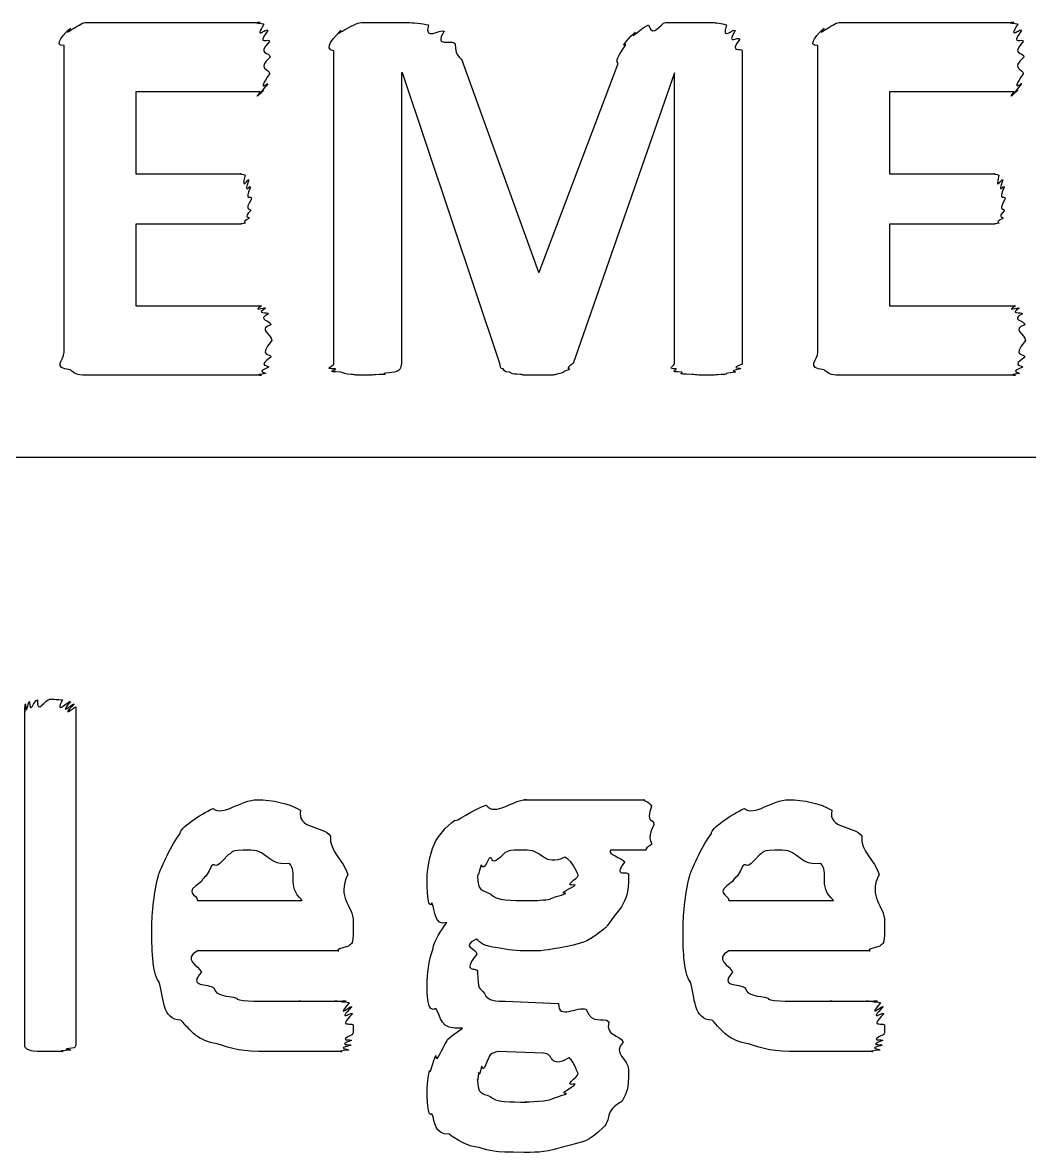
# Model space of a CAD drawing. Header units: millimetres. Extents: x 0 to 216, y 0 to 279.
# Drawn here: x 71.27 to 78.32, y 37.99 to 45.91 of the extents above; entities that cross this region are included whole.
import ezdxf

# ---------------------------------------------------------------- set-up
doc = ezdxf.new("R2010")
doc.units = ezdxf.units.MM
doc.layers.get('0').update_dxf_attribs({"linetype": 'CONTINUOUS'})

msp = doc.modelspace()

# ---------------------------------------------------------------- linework, layer by layer
at = {"color": 0}
for p, q in [((71.7049, 45.9066), (72.9287, 45.9066)), ((73.6395, 45.9066), (73.9648, 45.9066)), ((75.7728, 45.9066), (76.109, 45.9066)), ((76.9856, 45.9066), (78.2091, 45.9066)), ((71.556, 43.597), (71.556, 45.7468)), ((76.8368, 43.597), (76.8368, 45.7468)), ((73.4466, 43.5144), (73.4466, 45.708)), ((76.3076, 45.708), (76.3076, 43.5144)), ((74.3507, 45.6255), (74.8799, 44.1593)), ((74.8852, 44.1593), (75.4366, 45.6198)), ((73.9263, 45.5538), (73.9207, 45.5538)), ((73.9207, 45.5538), (73.9207, 43.5197)), ((74.6097, 43.5197), (73.9263, 45.5538)), ((75.8335, 45.5538), (75.1223, 43.5197)), ((75.8335, 43.5197), (75.8335, 45.5538)), ((72.9287, 45.4215), (72.0577, 45.4215)), ((72.0577, 45.4215), (72.0577, 44.8483)), ((78.2091, 45.4215), (77.3384, 45.4215)), ((77.3384, 45.4215), (77.3384, 44.8483)), ((72.0577, 44.8483), (72.7964, 44.8483)), ((77.3384, 44.8483), (78.0768, 44.8483)), ((72.7964, 44.4955), (72.0577, 44.4955)), ((72.0577, 44.4955), (72.0577, 43.9222)), ((78.0768, 44.4955), (77.3384, 44.4955)), ((77.3384, 44.4955), (77.3384, 43.9222)), ((74.8799, 44.1593), (74.8852, 44.1593)), ((72.0577, 43.9222), (72.9396, 43.9222)), ((77.3384, 43.9222), (78.2204, 43.9222)), ((73.0112, 43.6795), (73.0112, 43.6795)), ((78.292, 43.6795), (78.292, 43.6795)), ((72.9396, 43.4372), (71.7049, 43.4372)), ((78.2204, 43.4372), (76.9856, 43.4372)), ((12.7, 42.8625), (203.2, 42.8625)), ((71.2805, 38.7544), (71.2805, 41.1138)), ((71.6386, 41.1138), (71.6386, 38.7544)), ((75.081, 40.4633), (75.6211, 40.4633)), ((75.6874, 40.2869), (75.6874, 40.2869)), ((75.6267, 40.1105), (75.3844, 40.1105)), ((75.1582, 39.9341), (75.1582, 39.9341)), ((72.4902, 39.7577), (73.2236, 39.7577)), ((76.2123, 39.7577), (76.9454, 39.7577)), ((73.5817, 39.6088), (73.5817, 39.5482)), ((77.3038, 39.6088), (77.3038, 39.5482)), ((73.4769, 39.4049), (72.4902, 39.4049)), ((77.1991, 39.4049), (76.2123, 39.4049)), ((74.6457, 39.0521), (75.0203, 39.0356)), ((74.9155, 38.6884), (74.5959, 38.6994)), ((75.1582, 38.5452), (75.1582, 38.5452))]:
    msp.add_line(p, q, dxfattribs=at)
for points in [[(71.6001, 45.8682), (71.5257, 45.7881), (71.6636, 45.9066), (71.7049, 45.9066)], [(72.9287, 45.9066), (72.8638, 45.9066), (72.9477, 45.9024), (72.9562, 45.8957)], [(72.9562, 45.8957), (72.8818, 45.7743), (72.9753, 45.8735), (72.9837, 45.8516)], [(73.4963, 45.8516), (73.4275, 45.7881), (73.5803, 45.9066), (73.6395, 45.9066)], [(73.9648, 45.9066), (73.9937, 45.9066), (74.0668, 45.901), (74.108, 45.89)], [(75.6514, 45.89), (75.6874, 45.7881), (75.7287, 45.9066), (75.7728, 45.9066)], [(76.109, 45.9066), (76.1062, 45.9066), (76.1711, 45.901), (76.1972, 45.89)], [(76.8809, 45.8682), (76.8064, 45.7881), (76.944, 45.9066), (76.9856, 45.9066)], [(78.2091, 45.9066), (78.1445, 45.9066), (78.2285, 45.9024), (78.2366, 45.8957)], [(78.2366, 45.8957), (78.1625, 45.7743), (78.256, 45.8735), (78.2645, 45.8516)], [(71.556, 45.7468), (71.4678, 45.7369), (71.5698, 45.8417), (71.6001, 45.8682)], [(72.9837, 45.8516), (72.8969, 45.7331), (72.9947, 45.8075), (72.9947, 45.7743)], [(73.4466, 45.708), (73.3584, 45.7193), (73.4632, 45.8184), (73.4963, 45.8516)], [(74.108, 45.89), (74.0777, 45.7701), (74.1881, 45.8682), (74.2184, 45.8459)], [(74.2184, 45.8459), (74.1412, 45.726), (74.2763, 45.7937), (74.2957, 45.7577)], [(75.4916, 45.7521), (75.4447, 45.7218), (75.5315, 45.8184), (75.5579, 45.8403)], [(75.5579, 45.8403), (75.4973, 45.7701), (75.6144, 45.8819), (75.6514, 45.89)], [(76.1972, 45.89), (76.1587, 45.7701), (76.2427, 45.8692), (76.2579, 45.8516)], [(76.2579, 45.8516), (76.1877, 45.7369), (76.2825, 45.8156), (76.291, 45.7909)], [(76.8368, 45.7468), (76.7486, 45.7369), (76.8505, 45.8417), (76.8809, 45.8682)], [(78.2645, 45.8516), (78.1773, 45.7331), (78.2754, 45.8075), (78.2754, 45.7743)], [(72.9947, 45.7743), (72.9008, 45.671), (73.0003, 45.708), (73.0003, 45.6639)], [(74.2957, 45.7577), (74.2982, 45.653), (74.3356, 45.6766), (74.3507, 45.6255)], [(75.4366, 45.6198), (75.4091, 45.6487), (75.4726, 45.7151), (75.4916, 45.7521)], [(76.291, 45.7909), (76.2056, 45.6861), (76.3076, 45.7369), (76.3076, 45.708)], [(78.2754, 45.7743), (78.1816, 45.671), (78.2807, 45.708), (78.2807, 45.6639)], [(73.0003, 45.6639), (72.9008, 45.5828), (72.9975, 45.5814), (72.9947, 45.5482)], [(78.2807, 45.6639), (78.1816, 45.5828), (78.2782, 45.5814), (78.2754, 45.5482)], [(72.9947, 45.5482), (72.8969, 45.4021), (72.9904, 45.4946), (72.9837, 45.4766)], [(78.2754, 45.5482), (78.1773, 45.4021), (78.2712, 45.4946), (78.2645, 45.4766)], [(72.9562, 45.4325), (72.8638, 45.3471), (72.9396, 45.4215), (72.9287, 45.4215)], [(72.9837, 45.4766), (72.8818, 45.3665), (72.9671, 45.4434), (72.9562, 45.4325)], [(78.2366, 45.4325), (78.1445, 45.3471), (78.2204, 45.4215), (78.2091, 45.4215)], [(78.2645, 45.4766), (78.1625, 45.3665), (78.2479, 45.4434), (78.2366, 45.4325)], [(72.7964, 44.8483), (72.7756, 44.8483), (72.8155, 44.8441), (72.8239, 44.8374)], [(72.8239, 44.8374), (72.7936, 44.716), (72.843, 44.8179), (72.8514, 44.8042)], [(72.8514, 44.8042), (72.8087, 44.6899), (72.8624, 44.7767), (72.8624, 44.7544)], [(78.0768, 44.8483), (78.0563, 44.8483), (78.0962, 44.8441), (78.1043, 44.8374)], [(78.1043, 44.8374), (78.0743, 44.716), (78.1237, 44.8179), (78.1322, 44.8042)], [(78.1322, 44.8042), (78.0891, 44.6899), (78.1431, 44.7767), (78.1431, 44.7544)], [(72.8624, 44.7544), (72.8126, 44.6458), (72.868, 44.7051), (72.868, 44.6719)], [(78.1431, 44.7544), (78.0934, 44.6458), (78.1484, 44.7051), (78.1484, 44.6719)], [(72.868, 44.6719), (72.8126, 44.5795), (72.8652, 44.6112), (72.8624, 44.5893)], [(78.1484, 44.6719), (78.0934, 44.5795), (78.1459, 44.6112), (78.1431, 44.5893)], [(72.8624, 44.5893), (72.8087, 44.5354), (72.8581, 44.5477), (72.8514, 44.534)], [(78.1431, 44.5893), (78.0891, 44.5354), (78.1389, 44.5477), (78.1322, 44.534)], [(72.8239, 44.5012), (72.7756, 44.4955), (72.8073, 44.4955), (72.7964, 44.4955)], [(72.8514, 44.534), (72.7936, 44.5064), (72.8349, 44.5079), (72.8239, 44.5012)], [(78.1043, 44.5012), (78.0563, 44.4955), (78.0881, 44.4955), (78.0768, 44.4955)], [(78.1322, 44.534), (78.0743, 44.5064), (78.1156, 44.5079), (78.1043, 44.5012)], [(72.9396, 43.9222), (72.8708, 43.8781), (72.959, 43.9166), (72.9671, 43.9057)], [(78.2204, 43.9222), (78.1512, 43.8781), (78.2394, 43.9166), (78.2479, 43.9057)], [(72.9671, 43.9057), (72.8899, 43.8587), (72.9851, 43.8849), (72.989, 43.8672)], [(72.989, 43.8672), (72.9008, 43.8231), (73.0017, 43.8231), (73.0056, 43.79)], [(78.2479, 43.9057), (78.1706, 43.8587), (78.2655, 43.8849), (78.2697, 43.8672)], [(78.2697, 43.8672), (78.1816, 43.8231), (78.2821, 43.8231), (78.2863, 43.79)], [(73.0056, 43.79), (72.9079, 43.7596), (73.0112, 43.7236), (73.0112, 43.6795)], [(78.2863, 43.79), (78.1886, 43.7596), (78.292, 43.7236), (78.292, 43.6795)], [(73.0112, 43.6795), (72.9079, 43.5543), (73.0084, 43.597), (73.0056, 43.5638)], [(78.292, 43.6795), (78.1886, 43.5543), (78.2891, 43.597), (78.2863, 43.5638)], [(71.6001, 43.4756), (71.4678, 43.488), (71.556, 43.542), (71.556, 43.597)], [(73.0056, 43.5638), (72.9008, 43.4922), (72.9961, 43.5102), (72.989, 43.4922)], [(76.8809, 43.4756), (76.7486, 43.488), (76.8368, 43.542), (76.8368, 43.597)], [(78.2863, 43.5638), (78.1816, 43.4922), (78.2768, 43.5102), (78.2697, 43.4922)], [(71.7049, 43.4372), (71.6442, 43.4372), (71.6291, 43.4495), (71.6001, 43.4756)], [(72.9671, 43.4481), (72.8708, 43.4372), (72.9506, 43.4372), (72.9396, 43.4372)], [(72.989, 43.4922), (72.8899, 43.4552), (72.9781, 43.459), (72.9671, 43.4481)], [(73.4579, 43.4813), (73.3584, 43.477), (73.4466, 43.5031), (73.4466, 43.5144)], [(73.4963, 43.459), (73.3721, 43.459), (73.4646, 43.4728), (73.4579, 43.4813)], [(73.5679, 43.4428), (73.5266, 43.4439), (73.5143, 43.4509), (73.4963, 43.459)], [(73.6836, 43.4372), (73.5902, 43.4372), (73.6011, 43.4386), (73.5679, 43.4428)], [(73.7994, 43.4428), (73.6808, 43.4372), (73.7306, 43.4372), (73.6836, 43.4372)], [(73.871, 43.459), (73.7401, 43.4439), (73.8283, 43.4453), (73.7994, 43.4428)], [(73.9098, 43.4813), (73.8946, 43.459), (73.889, 43.4661), (73.871, 43.459)], [(73.9207, 43.5197), (73.9098, 43.477), (73.9165, 43.4922), (73.9098, 43.4813)], [(74.6319, 43.4813), (74.6069, 43.477), (74.6125, 43.5046), (74.6097, 43.5197)], [(74.676, 43.459), (74.6291, 43.459), (74.6428, 43.4728), (74.6319, 43.4813)], [(74.7529, 43.4428), (74.6704, 43.4439), (74.6979, 43.4509), (74.676, 43.459)], [(74.8633, 43.4372), (74.7324, 43.4372), (74.7861, 43.4386), (74.7529, 43.4428)], [(75.0454, 43.4538), (74.9928, 43.44), (75.0023, 43.44), (74.9734, 43.4372)], [(75.0947, 43.4756), (75.0341, 43.4552), (75.0672, 43.4605), (75.0454, 43.4538)], [(75.1223, 43.5197), (75.0563, 43.4728), (75.1057, 43.4869), (75.0947, 43.4756)], [(75.8444, 43.4813), (75.7728, 43.477), (75.8335, 43.5046), (75.8335, 43.5197)], [(75.8832, 43.459), (75.7865, 43.459), (75.8515, 43.4728), (75.8444, 43.4813)], [(75.9548, 43.4428), (75.8239, 43.4439), (75.9008, 43.4509), (75.8832, 43.459)], [(76.0705, 43.4372), (76.0042, 43.4372), (75.9876, 43.4386), (75.9548, 43.4428)], [(76.1862, 43.4428), (76.0952, 43.4372), (76.1175, 43.4372), (76.0705, 43.4372)], [(76.2579, 43.459), (76.1545, 43.4439), (76.2152, 43.4453), (76.1862, 43.4428)], [(76.2963, 43.4813), (76.1919, 43.459), (76.2758, 43.4661), (76.2579, 43.459)], [(76.3076, 43.5144), (76.2056, 43.477), (76.3034, 43.4922), (76.2963, 43.4813)], [(76.9856, 43.4372), (76.925, 43.4372), (76.9098, 43.4495), (76.8809, 43.4756)], [(78.2479, 43.4481), (78.1512, 43.4372), (78.2313, 43.4372), (78.2204, 43.4372)], [(78.2697, 43.4922), (78.1706, 43.4552), (78.2588, 43.459), (78.2479, 43.4481)], [(74.9734, 43.4372), (74.9349, 43.4372), (74.9074, 43.4372), (74.8633, 43.4372)], [(71.2858, 41.1357), (71.2914, 41.0365), (71.3024, 41.1484), (71.3133, 41.1522)], [(71.3133, 41.1522), (71.3161, 41.0475), (71.3465, 41.1635), (71.3687, 41.1635)], [(71.3687, 41.1635), (71.3645, 41.0503), (71.4237, 41.1688), (71.4569, 41.1688)], [(71.4569, 41.1688), (71.4347, 41.1688), (71.5229, 41.166), (71.5451, 41.1635)], [(71.5451, 41.1635), (71.4816, 41.0475), (71.5892, 41.1593), (71.6001, 41.1522)], [(71.6001, 41.1522), (71.5077, 41.0365), (71.6234, 41.1427), (71.6276, 41.1357)], [(71.2805, 41.1138), (71.2805, 41.0214), (71.2819, 41.1275), (71.2858, 41.1357)], [(71.6276, 41.1357), (71.5186, 41.0214), (71.6386, 41.1208), (71.6386, 41.1138)], [(72.6006, 40.4026), (72.6666, 40.3447), (72.795, 40.4633), (72.9093, 40.4633)], [(72.9093, 40.4633), (73.0155, 40.4633), (73.127, 40.4386), (73.2123, 40.3916)], [(74.5134, 40.4248), (74.5808, 40.3447), (74.695, 40.4633), (74.7945, 40.4633)], [(74.7945, 40.4633), (74.7353, 40.4633), (74.8993, 40.4633), (74.9434, 40.4633)], [(74.9434, 40.4633), (74.9445, 40.4633), (75.0369, 40.4633), (75.081, 40.4633)], [(75.6211, 40.4633), (75.6059, 40.4633), (75.6599, 40.4481), (75.6708, 40.4192)], [(76.3228, 40.4026), (76.3887, 40.3447), (76.5168, 40.4633), (76.6315, 40.4633)], [(76.6315, 40.4633), (76.7373, 40.4633), (76.8491, 40.4386), (76.9345, 40.3916)], [(72.3692, 40.2262), (72.365, 40.265), (72.5082, 40.3613), (72.6006, 40.4026)], [(73.2123, 40.3916), (73.1848, 40.2537), (73.3668, 40.2869), (73.4219, 40.2096)], [(74.2929, 40.32), (74.2901, 40.2978), (74.428, 40.4026), (74.5134, 40.4248)], [(75.6708, 40.4192), (75.6281, 40.2869), (75.6874, 40.3447), (75.6874, 40.2869)], [(76.091, 40.2262), (76.0871, 40.265), (76.2303, 40.3613), (76.3228, 40.4026)], [(76.9345, 40.3916), (76.907, 40.2537), (77.089, 40.2869), (77.144, 40.2096)], [(74.1497, 40.1493), (74.1687, 40.2057), (74.2336, 40.2759), (74.2929, 40.32)], [(75.6874, 40.2869), (75.6281, 40.1655), (75.6818, 40.1782), (75.6708, 40.1493)], [(72.2203, 39.945), (72.2394, 39.9919), (72.3057, 40.1493), (72.3692, 40.2262)], [(73.4219, 40.2096), (73.4124, 40.0995), (73.5171, 40.0417), (73.5432, 39.9397)], [(75.9425, 39.945), (75.9615, 39.9919), (76.0278, 40.1493), (76.091, 40.2262)], [(77.144, 40.2096), (77.1342, 40.0995), (77.2389, 40.0417), (77.2654, 39.9397)], [(74.0999, 39.9232), (74.0999, 39.9521), (74.1165, 40.083), (74.1497, 40.1493)], [(75.6708, 40.1493), (75.6059, 40.1105), (75.6447, 40.1105), (75.6267, 40.1105)], [(72.7054, 40.0773), (72.6006, 39.9521), (72.6225, 40.0332), (72.5897, 40.0004)], [(72.8652, 40.1105), (72.6916, 40.1105), (72.7523, 40.0995), (72.7054, 40.0773)], [(73.1354, 40.017), (72.989, 39.9919), (72.9865, 40.1105), (72.8652, 40.1105)], [(74.5352, 40.0554), (74.4816, 39.9411), (74.4883, 40.0223), (74.4746, 40.0004)], [(74.6457, 40.0939), (74.5367, 39.9743), (74.5642, 40.0734), (74.5352, 40.0554)], [(74.7998, 40.1105), (74.6248, 40.1105), (74.6898, 40.1052), (74.6457, 40.0939)], [(75.0644, 40.0611), (74.9155, 39.9919), (74.9131, 40.1105), (74.7998, 40.1105)], [(75.1582, 39.9341), (75.1582, 39.9302), (75.1265, 40.0308), (75.0644, 40.0611)], [(75.3844, 40.1105), (75.3565, 40.0844), (75.4641, 40.0569), (75.4835, 40.0279)], [(76.4275, 40.0773), (76.3228, 39.9521), (76.3446, 40.0332), (76.3115, 40.0004)], [(76.5874, 40.1105), (76.4134, 40.1105), (76.4741, 40.0995), (76.4275, 40.0773)], [(76.8572, 40.017), (76.7112, 39.9919), (76.7084, 40.1105), (76.5874, 40.1105)], [(72.5897, 40.0004), (72.5371, 39.89), (72.5357, 39.9341), (72.5181, 39.89)], [(73.2236, 39.7577), (73.1104, 39.8681), (73.1972, 39.9535), (73.1354, 40.017)], [(74.4746, 40.0004), (74.4527, 39.8971), (74.4527, 39.9535), (74.4527, 39.9288)], [(75.4835, 40.0279), (75.3925, 39.9122), (75.511, 39.9729), (75.511, 39.9397)], [(76.3115, 40.0004), (76.2593, 39.89), (76.2579, 39.9341), (76.2399, 39.89)], [(76.9454, 39.7577), (76.8325, 39.8681), (76.9193, 39.9535), (76.8572, 40.017)], [(72.1706, 39.576), (72.1706, 39.6543), (72.1872, 39.835), (72.2203, 39.945)], [(72.5181, 39.89), (72.3829, 39.8046), (72.4902, 39.8046), (72.4902, 39.7577)], [(73.5432, 39.9397), (73.4632, 39.7757), (73.5817, 39.726), (73.5817, 39.6088)], [(74.1331, 39.7411), (74.0999, 39.6804), (74.0999, 39.853), (74.0999, 39.9232)], [(74.4527, 39.9288), (74.4527, 39.8198), (74.483, 39.835), (74.5465, 39.8018)], [(75.136, 39.8681), (75.0397, 39.853), (75.1582, 39.9122), (75.1582, 39.9341)], [(75.511, 39.9397), (75.511, 39.7937), (75.4944, 39.7799), (75.4613, 39.7136)], [(75.8927, 39.576), (75.8927, 39.6543), (75.9093, 39.835), (75.9425, 39.945)], [(76.2399, 39.89), (76.1047, 39.8046), (76.2123, 39.8046), (76.2123, 39.7577)], [(77.2654, 39.9397), (77.1853, 39.7757), (77.3038, 39.726), (77.3038, 39.6088)], [(74.5465, 39.8018), (74.5765, 39.7577), (74.695, 39.7577), (74.8055, 39.7577)], [(74.9653, 39.7686), (74.9558, 39.7757), (75.044, 39.7923), (75.0701, 39.8074)], [(75.0701, 39.8074), (75.0108, 39.8089), (75.1209, 39.8459), (75.136, 39.8681)], [(74.2379, 39.6035), (74.1468, 39.5774), (74.1578, 39.6889), (74.1331, 39.7411)], [(74.8055, 39.7577), (74.8676, 39.7577), (74.9212, 39.7605), (74.9653, 39.7686)], [(75.4613, 39.7136), (75.3262, 39.5443), (75.3801, 39.5898), (75.3181, 39.5429)], [(72.2203, 39.1901), (72.1706, 39.2536), (72.1706, 39.4286), (72.1706, 39.576)], [(74.1384, 39.4159), (74.1507, 39.4822), (74.1962, 39.5482), (74.2379, 39.6035)], [(75.9425, 39.1901), (75.8927, 39.2536), (75.8927, 39.4286), (75.8927, 39.576)], [(73.5817, 39.5482), (73.5817, 39.449), (73.5707, 39.46), (73.5485, 39.4381)], [(74.4418, 39.4878), (74.3313, 39.43), (74.447, 39.4229), (74.447, 39.3831)], [(74.5959, 39.4272), (74.4816, 39.4381), (74.4774, 39.4656), (74.4418, 39.4878)], [(75.3181, 39.5429), (75.2023, 39.4518), (75.1801, 39.4628), (75.0919, 39.4381)], [(77.3038, 39.5482), (77.3038, 39.449), (77.2929, 39.46), (77.2707, 39.4381)], [(73.5485, 39.4381), (73.4191, 39.4049), (73.502, 39.4049), (73.4769, 39.4049)], [(74.0999, 39.1791), (74.0999, 39.2247), (74.1123, 39.3457), (74.1384, 39.4159)], [(74.8055, 39.4049), (74.731, 39.4049), (74.6622, 39.412), (74.5959, 39.4272)], [(75.0919, 39.4381), (74.9117, 39.4049), (74.9117, 39.4049), (74.8055, 39.4049)], [(77.2707, 39.4381), (77.1412, 39.4049), (77.2238, 39.4049), (77.1991, 39.4049)], [(72.4902, 39.4049), (72.3829, 39.3499), (72.4987, 39.3002), (72.5181, 39.2561)], [(74.447, 39.3831), (74.3342, 39.2356), (74.4527, 39.303), (74.4527, 39.2561)], [(76.2123, 39.4049), (76.1047, 39.3499), (76.2208, 39.3002), (76.2399, 39.2561)], [(72.5181, 39.2561), (72.42, 39.1474), (72.5646, 39.1791), (72.6063, 39.146)], [(74.4527, 39.2561), (74.4527, 39.1294), (74.4693, 39.1474), (74.5024, 39.1072)], [(76.2399, 39.2561), (76.1421, 39.1474), (76.2868, 39.1791), (76.3281, 39.146)], [(72.3745, 38.9199), (72.2394, 38.9199), (72.2559, 39.0825), (72.2203, 39.1901)], [(74.1606, 39.0028), (74.0999, 38.9558), (74.0999, 39.1156), (74.0999, 39.1791)], [(76.0966, 38.9199), (75.9615, 38.9199), (75.9781, 39.0825), (75.9425, 39.1901)], [(72.6063, 39.146), (72.6186, 39.0853), (72.6997, 39.0924), (72.7661, 39.0744)], [(74.5024, 39.1072), (74.5215, 39.0521), (74.5864, 39.0521), (74.6457, 39.0521)], [(76.3281, 39.146), (76.3404, 39.0853), (76.4219, 39.0924), (76.4879, 39.0744)], [(72.7661, 39.0744), (72.7509, 39.0521), (72.9121, 39.0521), (73.0084, 39.0521)], [(73.0084, 39.0521), (73.0416, 39.0521), (73.1531, 39.0521), (73.2123, 39.0521)], [(73.2123, 39.0521), (73.1587, 39.0521), (73.3199, 39.0521), (73.3612, 39.0521)], [(73.3612, 39.0521), (73.3612, 39.0521), (73.4399, 39.0521), (73.466, 39.0521)], [(73.466, 39.0521), (73.4162, 39.0521), (73.5171, 39.0521), (73.5323, 39.0521)], [(73.5323, 39.0521), (73.4413, 39.0521), (73.5499, 39.0483), (73.5542, 39.0412)], [(73.5542, 39.0412), (73.4522, 38.9227), (73.5665, 39.0275), (73.5707, 39.0137)], [(73.5707, 39.0137), (73.4603, 38.898), (73.5764, 38.9862), (73.5764, 38.964)], [(75.0203, 39.0356), (75.0175, 38.9199), (75.154, 39.019), (75.2133, 38.9971)], [(76.4879, 39.0744), (76.4727, 39.0521), (76.6339, 39.0521), (76.7306, 39.0521)], [(76.7306, 39.0521), (76.7637, 39.0521), (76.8752, 39.0521), (76.9345, 39.0521)], [(76.9345, 39.0521), (76.8809, 39.0521), (77.0421, 39.0521), (77.0834, 39.0521)], [(77.0834, 39.0521), (77.0834, 39.0521), (77.162, 39.0521), (77.1881, 39.0521)], [(77.1881, 39.0521), (77.1384, 39.0521), (77.2389, 39.0521), (77.2541, 39.0521)], [(77.2541, 39.0521), (77.1631, 39.0521), (77.2721, 39.0483), (77.2763, 39.0412)], [(77.2763, 39.0412), (77.1744, 38.9227), (77.2887, 39.0275), (77.2929, 39.0137)], [(77.2929, 39.0137), (77.1825, 38.898), (77.2982, 38.9862), (77.2982, 38.964)], [(73.5764, 38.964), (73.4632, 38.8539), (73.5817, 38.9146), (73.5817, 38.8814)], [(74.3479, 38.8648), (74.1796, 38.8454), (74.2005, 38.9474), (74.1606, 39.0028)], [(75.2133, 38.9971), (75.2574, 38.8786), (75.329, 38.9488), (75.3731, 38.9089)], [(77.2982, 38.964), (77.1853, 38.8539), (77.3038, 38.9146), (77.3038, 38.8814)], [(72.6281, 38.7544), (72.493, 38.7724), (72.4436, 38.8454), (72.3745, 38.9199)], [(73.5817, 38.8814), (73.5817, 38.7985), (73.5789, 38.8387), (73.5764, 38.8207)], [(74.2379, 38.771), (74.2237, 38.7795), (74.3066, 38.8345), (74.3479, 38.8648)], [(75.3731, 38.9089), (75.3456, 38.8013), (75.4503, 38.8235), (75.4726, 38.7657)], [(76.3503, 38.7544), (76.2152, 38.7724), (76.1654, 38.8454), (76.0966, 38.9199)], [(77.3038, 38.8814), (77.3038, 38.7985), (77.301, 38.8387), (77.2982, 38.8207)], [(73.5707, 38.7766), (73.4565, 38.7396), (73.5679, 38.7544), (73.5651, 38.7435)], [(73.5764, 38.8207), (73.4603, 38.7657), (73.5736, 38.7904), (73.5707, 38.7766)], [(77.2929, 38.7766), (77.1783, 38.7396), (77.2901, 38.7544), (77.2873, 38.7435)], [(77.2982, 38.8207), (77.1825, 38.7657), (77.2954, 38.7904), (77.2929, 38.7766)], [(71.2858, 38.7269), (71.2805, 38.7244), (71.2805, 38.7435), (71.2805, 38.7544)], [(71.3133, 38.7103), (71.2914, 38.7131), (71.2929, 38.723), (71.2858, 38.7269)], [(71.3687, 38.6994), (71.3161, 38.7022), (71.3274, 38.7064), (71.3133, 38.7103)], [(71.4569, 38.6994), (71.3645, 38.6994), (71.3934, 38.6994), (71.3687, 38.6994)], [(71.5451, 38.6994), (71.4347, 38.6994), (71.4925, 38.6994), (71.4569, 38.6994)], [(71.6001, 38.7103), (71.4816, 38.7022), (71.5698, 38.7022), (71.5451, 38.6994)], [(71.6276, 38.7269), (71.5077, 38.7131), (71.6139, 38.7174), (71.6001, 38.7103)], [(71.6386, 38.7544), (71.6361, 38.7244), (71.6347, 38.7339), (71.6276, 38.7269)], [(72.9753, 38.6994), (72.8102, 38.6994), (72.7273, 38.7174), (72.6281, 38.7544)], [(73.1905, 38.6994), (73.0194, 38.6994), (73.0525, 38.6994), (72.9753, 38.6994)], [(73.3668, 38.6994), (73.2688, 38.6994), (73.2564, 38.6994), (73.1905, 38.6994)], [(73.4935, 38.6994), (73.3721, 38.6994), (73.4176, 38.6994), (73.3668, 38.6994)], [(73.5485, 38.7103), (73.4385, 38.6994), (73.5266, 38.6994), (73.4935, 38.6994)], [(73.5651, 38.7435), (73.4494, 38.7174), (73.5556, 38.7216), (73.5485, 38.7103)], [(74.1606, 38.6719), (74.162, 38.5974), (74.2075, 38.7382), (74.2379, 38.771)], [(74.5959, 38.6994), (74.5187, 38.6814), (74.5423, 38.6637), (74.5243, 38.6443)], [(75.4726, 38.7657), (75.3925, 38.6884), (75.511, 38.6472), (75.511, 38.5727)], [(76.6974, 38.6994), (76.532, 38.6994), (76.4494, 38.7174), (76.3503, 38.7544)], [(76.9126, 38.6994), (76.7415, 38.6994), (76.7747, 38.6994), (76.6974, 38.6994)], [(77.089, 38.6994), (76.9909, 38.6994), (76.9786, 38.6994), (76.9126, 38.6994)], [(77.2156, 38.6994), (77.0943, 38.6994), (77.1398, 38.6994), (77.089, 38.6994)], [(77.2707, 38.7103), (77.1606, 38.6994), (77.2488, 38.6994), (77.2156, 38.6994)], [(77.2873, 38.7435), (77.1715, 38.7174), (77.2777, 38.7216), (77.2707, 38.7103)], [(74.1165, 38.5671), (74.1218, 38.5314), (74.1412, 38.6387), (74.1606, 38.6719)], [(74.5243, 38.6443), (74.4816, 38.5272), (74.4911, 38.6098), (74.4802, 38.5946)], [(75.0919, 38.6553), (74.9515, 38.5755), (74.9886, 38.6884), (74.9155, 38.6884)], [(75.1582, 38.5452), (75.1582, 38.5272), (75.136, 38.6306), (75.0919, 38.6553)], [(74.0999, 38.4457), (74.0999, 38.4542), (74.1056, 38.5272), (74.1165, 38.5671)], [(74.4583, 38.5505), (74.4527, 38.4651), (74.4527, 38.5163), (74.4527, 38.5011)], [(74.4802, 38.5946), (74.4594, 38.4983), (74.4608, 38.5657), (74.4583, 38.5505)], [(75.136, 38.4736), (75.0397, 38.4542), (75.1582, 38.5202), (75.1582, 38.5452)], [(75.511, 38.5727), (75.511, 38.421), (75.4959, 38.4224), (75.4669, 38.3522)], [(74.4527, 38.5011), (74.4527, 38.3992), (74.4816, 38.4115), (74.5409, 38.3854)], [(75.0757, 38.4073), (75.015, 38.4059), (75.1251, 38.4485), (75.136, 38.4736)], [(74.1331, 38.264), (74.0999, 38.2295), (74.0999, 38.3798), (74.0999, 38.4457)], [(74.5409, 38.3854), (74.574, 38.3466), (74.6869, 38.3466), (74.7945, 38.3466)], [(74.9653, 38.3632), (74.9596, 38.3688), (75.0492, 38.3893), (75.0757, 38.4073)], [(74.7945, 38.3466), (74.7504, 38.3466), (74.9212, 38.3522), (74.9653, 38.3632)], [(75.4669, 38.3522), (75.3346, 38.2806), (75.3925, 38.2228), (75.3346, 38.1702)], [(74.2541, 38.1208), (74.1468, 38.1194), (74.1578, 38.209), (74.1331, 38.264)], [(75.3346, 38.1702), (75.2161, 38.0573), (75.1981, 38.0739), (75.1032, 38.0436)], [(74.4636, 38.027), (74.3754, 38.0379), (74.3095, 38.0806), (74.2541, 38.1208)], [(74.778, 37.9938), (74.5476, 37.9938), (74.5518, 38.0048), (74.4636, 38.027)], [(75.1032, 38.0436), (74.9117, 37.9938), (74.9018, 37.9938), (74.778, 37.9938)]]:
    msp.add_open_spline(points, degree=3, dxfattribs=at)

doc.saveas('drawing.dxf')
